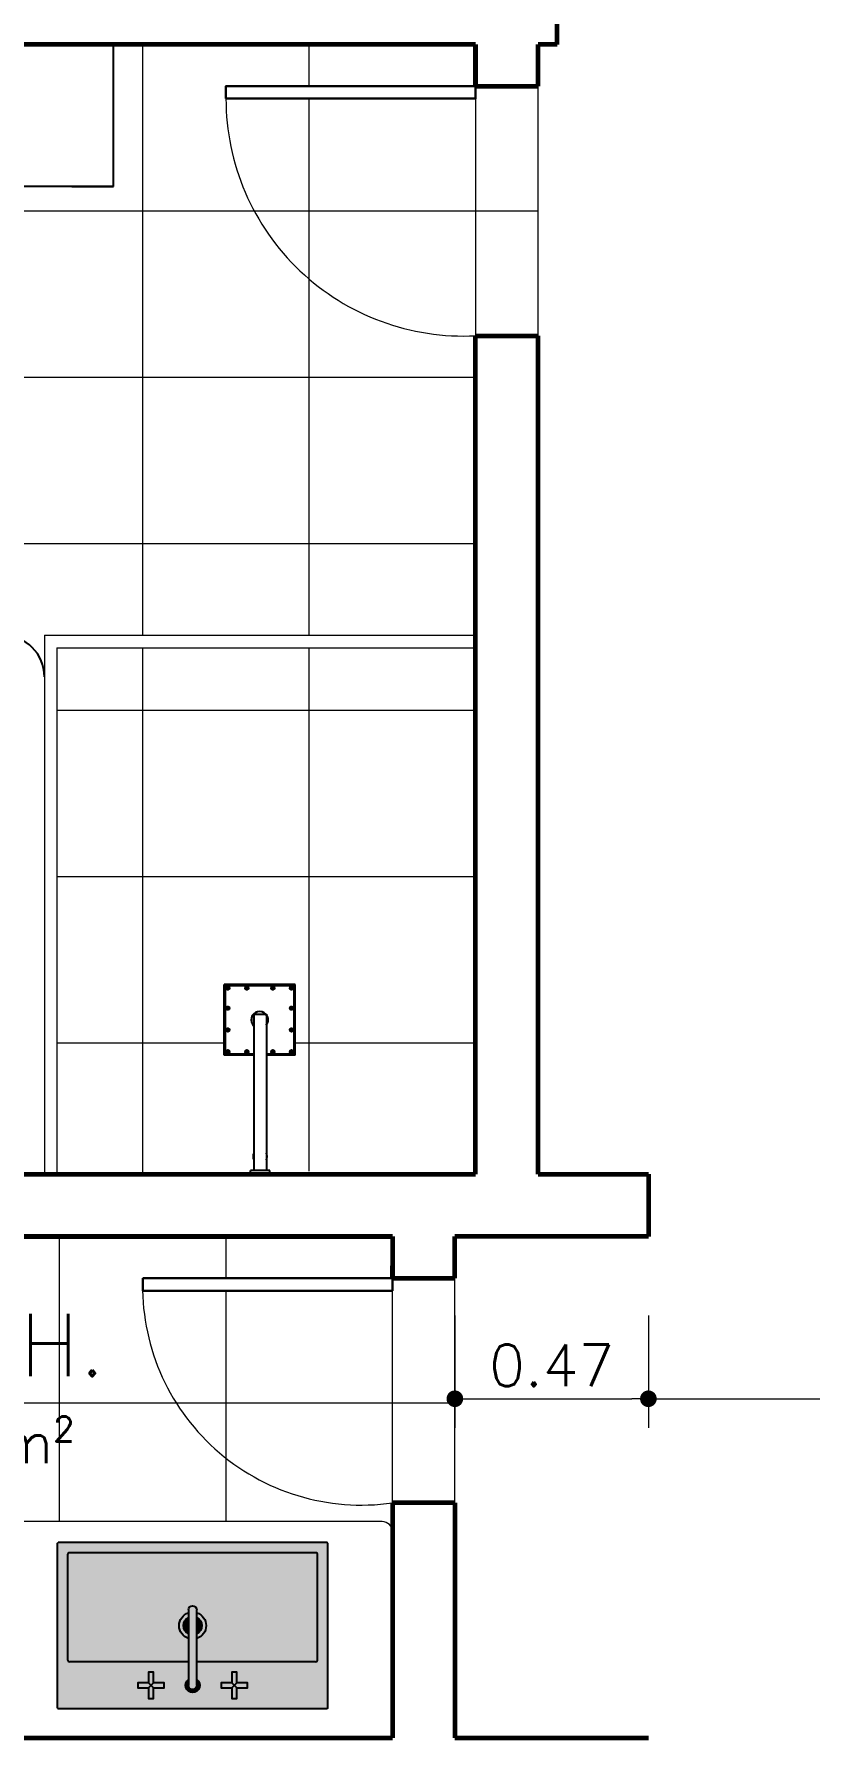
# Model space of a CAD drawing. Header units: millimetres. Extents: x 1127 to 14330, y -137 to 7568.
# Drawn here: x 12395.3 to 12581.7, y 5616.8 to 6026.4 of the extents above; entities that cross this region are included whole.
import ezdxf

# ---------------------------------------------------------------- set-up
doc = ezdxf.new("R2010")
doc.units = ezdxf.units.MM
doc.header["$LTSCALE"] = 0.01
for name, color, linetype, lineweight in [('0.05', 8, 'Continuous', 5), ('0.13', 6, 'Continuous', 13), ('0.20', 7, 'Continuous', 20), ('0.60', 4, 'Continuous', 60)]:
    doc.layers.add(name, color=color, linetype=linetype, lineweight=lineweight)
doc.layers.add('HAC_MOB', color=61, linetype='Continuous')
doc.layers.add('LAY', color=8, linetype='Continuous')
doc.styles.add('ROMANS', font='romans.shx')
doc.styles.get("Standard").update_dxf_attribs({"font": 'arial.ttf'})
doc.dimstyles.new('ISO-25', dxfattribs={"dimtxt": 2.5, "dimasz": 2.5, "dimexe": 1.25, "dimexo": 0.625, "dimtad": 1, "dimtxsty": 'Standard', "dimcen": 2.5, "dimadec": 0, "dimazin": 0, "dimtfac": 1, "dimtmove": 0, "dimatfit": 3, "dimfxl": 1, "dimarcsym": 0})
pattern_1 = [(0, (12481.406, 5737.357), (0, 40), []), (90, (12481.406, 5737.357), (-40, 2e-15), [])]

# ---------------------------------------------------------------- blocks, each defined once
blk = doc.blocks.new('Cuba RET')
at = {"layer": 'HAC_MOB'}
h = blk.add_hatch(color=7, dxfattribs=at)
h.set_gradient(color1=(244, 246, 246), one_color=1, tint=1, name='SPHERICAL')
h.paths.add_polyline_path([(45, -7.18), (44.82, -7), (-19.82, -7), (-20, -7.18), (-20, -46.82), (-19.82, -47), (44.82, -47), (45, -46.82)])
h.paths.add_polyline_path([(-17.09, -44.5, -0.414214), (-17.54, -44.06), (-17.54, -18.8, -0.414612), (-17.04, -18.3), (11.48, -18.3), (11.48, -14.07, -3.109485), (13.52, -14.07), (13.52, -18.3), (42.03, -18.3, -0.414587), (42.53, -18.8), (42.53, -44.06, -0.414214), (42.09, -44.5)], flags=16)
h.paths.add_polyline_path([(1.91, -15.82), (1.91, -13.23), (-0.67, -13.23), (-0.67, -12.07), (1.91, -12.07), (1.91, -9.48), (3.07, -9.48), (3.07, -12.07), (5.66, -12.07), (5.66, -13.23), (3.07, -13.23), (3.07, -15.82)], flags=16)
h.paths.add_polyline_path([(21.92, -15.82), (21.92, -13.23), (19.33, -13.23), (19.33, -12.07), (21.92, -12.07), (21.92, -9.48), (23.08, -9.48), (23.08, -12.07), (25.67, -12.07), (25.67, -13.23), (23.08, -13.23), (23.08, -15.82)], flags=16)
h = blk.add_hatch(color=254, dxfattribs=at)
h.set_gradient(color1=(208, 202, 200), rotation=90, one_color=1, tint=1, name='CYLINDER')
h.paths.add_polyline_path([(2.49, -12.65), (1.91, -12.07), (-0.67, -12.07), (-0.67, -13.23), (1.91, -13.23)])
h.paths.add_polyline_path([(5.66, -12.07), (3.07, -12.07), (2.49, -12.65), (3.07, -13.23), (5.66, -13.23)])
h = blk.add_hatch(color=254, dxfattribs=at)
h.set_gradient(color1=(208, 202, 200), one_color=1, tint=1, name='CYLINDER')
h.paths.add_polyline_path([(3.07, -9.48), (1.91, -9.48), (1.91, -12.07), (2.49, -12.65), (3.07, -12.07)])
h.paths.add_polyline_path([(3.07, -13.23), (2.49, -12.65), (1.91, -13.23), (1.91, -15.82), (3.07, -15.82)])
h = blk.add_hatch(color=254, dxfattribs=at)
h.set_gradient(color1=(208, 202, 200), one_color=1, tint=1, name='SPHERICAL')
h.paths.add_polyline_path([(11.48, -14.07), (11.48, -12.65, -1), (13.52, -12.65), (13.52, -14.07, 3.109485)])
h = blk.add_hatch(color=254, dxfattribs=at)
h.set_gradient(color1=(208, 202, 200), one_color=1, tint=1, name='CYLINDER')
h.paths.add_polyline_path([(13.52, -30.75), (13.52, -12.65, 1), (11.48, -12.65), (11.48, -30.75, 1)])
h = blk.add_hatch(color=254, dxfattribs=at)
h.set_gradient(color1=(208, 202, 200), rotation=90, one_color=1, tint=1, name='CYLINDER')
h.paths.add_polyline_path([(22.5, -12.65), (21.92, -12.07), (19.33, -12.07), (19.33, -13.23), (21.92, -13.23)])
h.paths.add_polyline_path([(25.67, -12.07), (23.08, -12.07), (22.5, -12.65), (23.08, -13.23), (25.67, -13.23)])
h = blk.add_hatch(color=254, dxfattribs=at)
h.set_gradient(color1=(208, 202, 200), one_color=1, tint=1, name='CYLINDER')
h.paths.add_polyline_path([(23.08, -9.48), (21.92, -9.48), (21.92, -12.07), (22.5, -12.65), (23.08, -12.07)])
h.paths.add_polyline_path([(23.08, -13.23), (22.5, -12.65), (21.92, -13.23), (21.92, -15.82), (23.08, -15.82)])
h = blk.add_hatch(color=7, dxfattribs=at)
h.set_gradient(color1=(244, 246, 246), one_color=1, tint=1, name='SPHERICAL')
h.paths.add_polyline_path([(42.53, -18.8, 0.41384), (42.03, -18.3), (13.52, -18.3), (13.52, -23.91, -0.722609), (13.52, -30.09), (13.52, -30.75, -1), (11.48, -30.75), (11.48, -30.09, -0.722609), (11.48, -23.91), (11.48, -18.3), (-17.04, -18.3, 0.413815), (-17.54, -18.8), (-17.54, -44.06, 0.414214), (-17.09, -44.5), (42.09, -44.5, 0.414214), (42.53, -44.06)])
h = blk.add_hatch(color=254, dxfattribs=at)
h.set_gradient(color1=(208, 202, 200), one_color=1, tint=1, name='SPHERICAL')
h.paths.add_polyline_path([(13.52, -23.91), (13.52, -25.02, -0.609168), (13.52, -28.98), (13.52, -30.09, 0.722609)])
h.paths.add_polyline_path([(11.48, -30.09), (11.48, -28.98, -0.609168), (11.48, -25.02), (11.48, -23.91, 0.722609)])
h = blk.add_hatch(color=9, dxfattribs=at)
h.set_gradient(color1=(199, 191, 189), one_color=1, tint=1, name='SPHERICAL')
h.paths.add_polyline_path([(13.52, -25.02), (13.52, -28.98, 0.609168)])
h.paths.add_polyline_path([(11.48, -28.98), (11.48, -25.02, 0.609168)])
for p, q in [((-20, -7.18), (-19.82, -7)), ((-20, -7.18), (-20, -46.82)), ((45, -7.18), (44.82, -7)), ((45, -7.18), (45, -46.82)), ((1.91, -13.23), (3.07, -12.07)), ((1.91, -12.07), (3.07, -13.23)), ((21.92, -13.23), (23.08, -12.07)), ((21.92, -12.07), (23.08, -13.23)), ((11.48, -30.75), (11.48, -12.65)), ((13.52, -12.65), (13.52, -30.75)), ((-20, -46.82), (-19.82, -47)), ((45, -46.82), (44.82, -47))]:
    blk.add_line(p, q)
for points in [[(44.82, -7), (-19.82, -7)], [(1.91, -13.23), (-0.67, -13.23), (-0.67, -12.07), (1.91, -12.07)], [(1.91, -12.07), (1.91, -9.48), (3.07, -9.48), (3.07, -12.07)], [(3.07, -12.07), (5.66, -12.07), (5.66, -13.23), (3.07, -13.23)], [(21.92, -13.23), (19.33, -13.23), (19.33, -12.07), (21.92, -12.07)], [(21.92, -12.07), (21.92, -9.48), (23.08, -9.48), (23.08, -12.07)], [(23.08, -12.07), (25.67, -12.07), (25.67, -13.23), (23.08, -13.23)], [(3.07, -13.23), (3.07, -15.82), (1.91, -15.82), (1.91, -13.23)], [(23.08, -13.23), (23.08, -15.82), (21.92, -15.82), (21.92, -13.23)], [(11.48, -18.3), (-17.04, -18.3)], [(42.03, -18.3), (13.52, -18.3)], [(44.82, -47), (-19.82, -47)]]:
    blk.add_lwpolyline(points)
for points in [[(-17.54, -18.8, -0.414612), (-17.04, -18.3)], [(42.53, -18.8), (42.53, -44.06, -0.414214), (42.09, -44.5), (-17.09, -44.5, -0.414214), (-17.54, -44.06), (-17.54, -18.8)], [(42.03, -18.3, -0.414587), (42.53, -18.8)]]:
    blk.add_lwpolyline(points, format="xyb")
for centre, radius, start, end in [((12.5, -12.65), 1.75, 305.6552, 234.3448), ((12.5, -12.65), 1.02, 0, 180), ((12.5, -27), 3.25, 108.2956, 251.7044), ((12.5, -27), 3.25, 288.2956, 71.7044), ((12.5, -27), 2.23, 117.3032, 242.6968), ((12.5, -27), 2.23, 297.3032, 62.6968), ((12.5, -30.75), 1.02, 180, 0)]:
    blk.add_arc(centre, radius, start, end)
blk = doc.blocks.new('_Dot')
at = {"color": 0, "linetype": 'ByBlock', "lineweight": -2}
blk.add_line((-0.5, 0), (-1, 0), dxfattribs=at)
at = {"color": 0, "linetype": 'ByBlock', "const_width": 0.5}
blk.add_lwpolyline([(-0.25, 0, 1), (0.25, 0, 1)], format="xyb", close=True, dxfattribs=at)
blk = doc.blocks.new('*D83')
at = {"layer": '0.13', "transparency": 16777216}
for p, q in [((12516.41, 6162.58), (12516.41, 6189.58)), ((13013.91, 6162.58), (13013.91, 6189.58))]:
    blk.add_line(p, q, dxfattribs=at)
at = {"layer": '0.13', "color": 0, "transparency": 16777216}
blk.add_line((12520.41, 6182.58), (13009.91, 6182.58), dxfattribs=at)
at = {"layer": 'Defpoints', "color": 0, "transparency": 16777216}
for p in [(13013.91, 6182.58), (12516.41, 6023.86), (13013.91, 6023.36)]:
    blk.add_point(p, dxfattribs=at)
at = {"layer": '0.13', "color": 0, "transparency": 16777216, "xscale": 4, "yscale": 4, "zscale": 4, "rotation": 180}
blk.add_blockref('_Dot', (12516.41, 6182.58), dxfattribs=at)
at = {"layer": '0.13', "color": 0, "transparency": 16777216, "xscale": 4, "yscale": 4, "zscale": 4}
blk.add_blockref('_Dot', (13013.91, 6182.58), dxfattribs=at)
at = {"layer": '0.13', "color": 7, "transparency": 16777216, "insert": (12765.16, 6190.58), "char_height": 10, "attachment_point": 5, "style": 'ROMANS'}
blk.add_mtext('4.98', dxfattribs=at)
blk = doc.blocks.new('*D102')
at = {"layer": '0.13', "transparency": 16777216}
for p, q in [((12496.41, 5718.35), (12496.41, 5691.35)), ((12542.91, 5718.35), (12542.91, 5691.35))]:
    blk.add_line(p, q, dxfattribs=at)
at = {"layer": '0.13', "color": 0, "transparency": 16777216}
blk.add_line((12500.41, 5698.35), (12538.91, 5698.35), dxfattribs=at)
at = {"layer": 'Defpoints', "color": 0, "transparency": 16777216}
for p in [(12496.41, 5737.36), (12542.91, 5737.36), (12542.91, 5698.35)]:
    blk.add_point(p, dxfattribs=at)
at = {"layer": '0.13', "color": 0, "transparency": 16777216, "xscale": 4, "yscale": 4, "zscale": 4, "rotation": 180}
blk.add_blockref('_Dot', (12496.41, 5698.35), dxfattribs=at)
at = {"layer": '0.13', "color": 0, "transparency": 16777216, "xscale": 4, "yscale": 4, "zscale": 4}
blk.add_blockref('_Dot', (12542.91, 5698.35), dxfattribs=at)
at = {"layer": '0.13', "color": 7, "transparency": 16777216, "insert": (12519.66, 5706.35), "char_height": 10, "attachment_point": 5, "style": 'ROMANS'}
blk.add_mtext('0.47', dxfattribs=at)
blk = doc.blocks.new('*D103')
at = {"layer": '0.13', "transparency": 16777216}
for p, q in [((12542.91, 5718.35), (12542.91, 5691.35)), ((13028.91, 5718.35), (13028.91, 5691.35))]:
    blk.add_line(p, q, dxfattribs=at)
at = {"layer": '0.13', "color": 0, "transparency": 16777216}
blk.add_line((12546.91, 5698.35), (13024.91, 5698.35), dxfattribs=at)
at = {"layer": 'Defpoints', "color": 0, "transparency": 16777216}
for p in [(12542.91, 5737.36), (13028.91, 5737.36), (13028.91, 5698.35)]:
    blk.add_point(p, dxfattribs=at)
at = {"layer": '0.13', "color": 0, "transparency": 16777216, "xscale": 4, "yscale": 4, "zscale": 4, "rotation": 180}
blk.add_blockref('_Dot', (12542.91, 5698.35), dxfattribs=at)
at = {"layer": '0.13', "color": 0, "transparency": 16777216, "xscale": 4, "yscale": 4, "zscale": 4}
blk.add_blockref('_Dot', (13028.91, 5698.35), dxfattribs=at)
at = {"layer": '0.13', "color": 7, "transparency": 16777216, "insert": (12785.91, 5706.35), "char_height": 10, "attachment_point": 5, "style": 'ROMANS'}
blk.add_mtext('4.86', dxfattribs=at)

msp = doc.modelspace()

# ---------------------------------------------------------------- hatches: boundary and pattern name
at = {"layer": '0.05'}
h = msp.add_hatch(dxfattribs=at)
h.set_pattern_fill('_USER,_O', color=256, scale=40, double=1, pattern_type=0)
h.set_pattern_definition([(0, (12501.406, 6023.857), (0, 40), []), (90, (12501.406, 6023.857), (-40, 2e-15), [])])
h.paths.add_polyline_path([(12516.406, 6013.857), (12501.406, 6013.857), (12501.406, 6010.857), (12441.406, 6010.857, 0.4293114), (12501.406, 5953.857), (12516.406, 5953.857)])
h.paths.add_polyline_path([(12501.406, 5953.857, -0.4293114), (12441.406, 6010.857), (12441.406, 6013.857), (12501.406, 6013.857), (12501.406, 6023.857), (12414.368, 6023.857), (12414.368, 5989.722), (12388.649, 5989.722), (12388.649, 5979.545), (12323.649, 5979.545), (12323.649, 5989.722), (12297.923, 5989.722), (12297.923, 6023.857), (12217.906, 6023.857), (12217.906, 5963.107), (12217.906, 5881.853), (12387.811, 5881.853, -0.4142136), (12397.811, 5871.853), (12397.811, 5881.853), (12501.406, 5881.853)])
h.paths.add_polyline_path([(12267.103, 5968.112), (12266.432, 5966.398), (12265.687, 5964.758), (12264.718, 5963.192), (12263.674, 5961.776), (12262.481, 5960.434), (12261.139, 5959.241), (12259.723, 5958.197), (12258.158, 5957.228), (12256.517, 5956.483), (12254.803, 5955.812), (12253.008, 5955.245), (12251.405, 5954.996), (12249.917, 5954.991), (12248.43, 5954.996), (12246.827, 5955.245), (12245.032, 5955.812), (12243.317, 5956.483), (12241.677, 5957.228), (12240.112, 5958.197), (12238.695, 5959.241), (12237.353, 5960.434), (12236.161, 5961.776), (12235.117, 5963.192), (12234.148, 5964.758), (12233.402, 5966.398), (12232.731, 5968.112), (12232.284, 5969.901), (12231.986, 5971.691), (12231.911, 5973.629), (12231.911, 6020.992), (12267.923, 6020.992), (12267.923, 6012.008), (12268.13, 6012.008), (12268.13, 6009.502), (12267.923, 5973.629), (12267.849, 5971.691), (12267.551, 5969.901)], flags=16)
h.paths.add_polyline_path([(12262.092, 5969.712), (12261.595, 5968.442), (12261.046, 5967.236), (12260.366, 5966.136), (12259.59, 5965.084), (12258.763, 5964.152), (12257.831, 5963.325), (12256.779, 5962.55), (12255.68, 5961.869), (12254.473, 5961.32), (12253.203, 5960.823), (12251.937, 5960.442), (12250.268, 5960.226), (12249.079, 5960.289), (12247.898, 5960.442), (12246.632, 5960.823), (12245.361, 5961.32), (12244.155, 5961.869), (12243.055, 5962.55), (12242.003, 5963.325), (12241.072, 5964.152), (12240.244, 5965.084), (12239.469, 5966.136), (12238.788, 5967.236), (12238.24, 5968.442), (12237.743, 5969.712), (12237.428, 5970.971), (12237.219, 5972.225), (12237.161, 5973.73), (12237.161, 5980.474, -0.4143522), (12249.917, 5993.244, -0.4138789), (12262.673, 5980.494), (12262.673, 5973.73), (12262.616, 5972.225), (12262.407, 5970.971)], flags=0)
h.paths.add_polyline_path([(12261.137, 5970.017), (12260.673, 5968.831), (12260.162, 5967.708), (12259.536, 5966.696), (12258.812, 5965.714), (12258.054, 5964.861), (12257.201, 5964.103), (12256.219, 5963.379), (12255.208, 5962.753), (12254.084, 5962.242), (12252.876, 5961.769), (12251.727, 5961.423), (12250.23, 5961.229), (12249.917, 5961.246), (12249.605, 5961.229), (12248.107, 5961.423), (12246.959, 5961.769), (12245.751, 5962.242), (12244.627, 5962.753), (12243.616, 5963.379), (12242.633, 5964.103), (12241.78, 5964.861), (12241.022, 5965.714), (12240.298, 5966.696), (12239.672, 5967.708), (12239.161, 5968.831), (12238.698, 5970.017), (12238.408, 5971.175), (12238.216, 5972.327), (12238.161, 5973.749), (12238.161, 5980.395, -0.4163406), (12249.917, 5992.244, -0.411894), (12261.673, 5980.573), (12261.673, 5973.749), (12261.619, 5972.327), (12261.427, 5971.175)], flags=0)
h.paths.add_polyline_path([(12245.167, 5981.496), (12245.167, 5990.049, -0.2590449), (12254.667, 5990.049), (12254.667, 5981.496, -1)], flags=0)
h.paths.add_polyline_path([(12257.352, 5996.23, -1), (12258.755, 5996.23, -1)], flags=0)
h.paths.add_polyline_path([(12265.992, 6010.044), (12265.423, 6010.044), (12265.423, 6009.992), (12265.992, 6009.831)], flags=0)
h.paths.add_polyline_path([(12241.08, 5996.23, -1), (12242.482, 5996.23, -1)], flags=0)
h.paths.add_polyline_path([(12501.406, 5878.853), (12400.811, 5878.853), (12400.811, 5752.357), (12447.302, 5752.357), (12447.302, 5753.208), (12448.112, 5753.208), (12448.112, 5755.778, -0.25), (12448.112, 5757.379), (12448.112, 5780.905), (12441.006, 5780.905), (12441.006, 5797.91), (12458.011, 5797.91), (12458.011, 5780.905), (12451.113, 5780.905), (12451.113, 5757.379, -0.25), (12451.113, 5755.778), (12451.113, 5753.208), (12451.915, 5753.208), (12501.406, 5752.357)])
h = msp.add_hatch(dxfattribs=at)
h.set_pattern_fill('_USER,_O', color=256, scale=40, double=1, pattern_type=0)
h.set_pattern_definition(pattern_1)
h.paths.add_polyline_path([(12496.406, 5727.328), (12481.406, 5727.328), (12481.406, 5724.328), (12421.38, 5724.328, 0.4504042), (12481.406, 5673.328), (12496.406, 5673.328)])
h.paths.add_polyline_path([(12421.406, 5727.328), (12481.406, 5727.328), (12481.406, 5737.357), (12304.406, 5737.357), (12304.406, 5616.828), (12328.4, 5616.828), (12328.4, 5664.19), (12328.474, 5666.129), (12328.772, 5667.918), (12329.22, 5669.707), (12329.891, 5671.422), (12330.636, 5673.062), (12331.605, 5674.627), (12332.649, 5676.044), (12333.842, 5677.385), (12335.184, 5678.578), (12336.6, 5679.622), (12338.165, 5680.591), (12339.806, 5681.337), (12341.52, 5682.007), (12343.315, 5682.575), (12344.918, 5682.823), (12346.406, 5682.828), (12347.893, 5682.823), (12349.496, 5682.575), (12351.291, 5682.007), (12353.006, 5681.337), (12354.646, 5680.591), (12356.211, 5679.622), (12357.628, 5678.578), (12358.97, 5677.385), (12360.162, 5676.044), (12361.206, 5674.627), (12362.175, 5673.062), (12362.921, 5671.422), (12363.592, 5669.707), (12364.039, 5667.918), (12364.337, 5666.129), (12364.412, 5664.19), (12364.412, 5628.317), (12364.618, 5628.317), (12364.618, 5625.811), (12364.412, 5625.811), (12364.412, 5616.828), (12385.406, 5616.828), (12385.406, 5666.314, -0.4157908), (12387.905, 5668.828), (12478.906, 5668.828, -0.412638), (12481.406, 5666.341), (12481.406, 5673.328, -0.4676741)])
h.paths.add_polyline_path([(12301.406, 5737.357), (12260.406, 5737.357), (12260.406, 5736.357), (12259.906, 5736.357), (12259.906, 5721.738, -12.587221), (12256.906, 5721.738), (12256.906, 5736.357), (12256.406, 5736.357), (12256.406, 5737.357), (12217.906, 5737.357), (12217.906, 5616.828), (12301.406, 5616.828)])
h = msp.add_hatch(dxfattribs=at)
h.set_pattern_fill('_USER,_O', color=256, scale=40, double=1, pattern_type=0)
h.set_pattern_definition(pattern_1)
h.paths.add_polyline_path([(12496.406, 5727.328), (12481.406, 5727.328), (12481.406, 5724.328), (12421.38, 5724.328, 0.4504042), (12481.406, 5673.328), (12496.406, 5673.328)])
h.paths.add_polyline_path([(12421.406, 5727.328), (12481.406, 5727.328), (12481.406, 5737.357), (12304.406, 5737.357), (12304.406, 5616.828), (12328.4, 5616.828), (12328.4, 5664.19), (12328.474, 5666.129), (12328.772, 5667.918), (12329.22, 5669.707), (12329.891, 5671.422), (12330.636, 5673.062), (12331.605, 5674.627), (12332.649, 5676.044), (12333.842, 5677.385), (12335.184, 5678.578), (12336.6, 5679.622), (12338.165, 5680.591), (12339.806, 5681.337), (12341.52, 5682.007), (12343.315, 5682.575), (12344.918, 5682.823), (12346.406, 5682.828), (12347.893, 5682.823), (12349.496, 5682.575), (12351.291, 5682.007), (12353.006, 5681.337), (12354.646, 5680.591), (12356.211, 5679.622), (12357.628, 5678.578), (12358.97, 5677.385), (12360.162, 5676.044), (12361.206, 5674.627), (12362.175, 5673.062), (12362.921, 5671.422), (12363.592, 5669.707), (12364.039, 5667.918), (12364.337, 5666.129), (12364.412, 5664.19), (12364.412, 5628.317), (12364.618, 5628.317), (12364.618, 5625.811), (12364.412, 5625.811), (12364.412, 5616.828), (12385.406, 5616.828), (12385.406, 5666.314, -0.4157908), (12387.905, 5668.828), (12478.906, 5668.828, -0.412638), (12481.406, 5666.341), (12481.406, 5673.328, -0.4676741)])
h.paths.add_polyline_path([(12301.406, 5737.357), (12260.406, 5737.357), (12260.406, 5736.357), (12259.906, 5736.357), (12259.906, 5721.738, -12.587221), (12256.906, 5721.738), (12256.906, 5736.357), (12256.406, 5736.357), (12256.406, 5737.357), (12217.906, 5737.357), (12217.906, 5616.828), (12301.406, 5616.828)])

# ---------------------------------------------------------------- linework, layer by layer
at = {"color": 7, "lineweight": 60}
for p, q in [((12501.406, 6023.857), (12496.406, 6023.857)), ((12501.406, 6023.857), (12496.406, 6023.857)), ((12217.906, 5752.357), (12483.025, 5752.357)), ((12217.906, 5752.357), (12483.025, 5752.357)), ((12217.906, 5737.357), (12481.406, 5737.357)), ((12217.906, 5737.357), (12481.406, 5737.357))]:
    msp.add_line(p, q, dxfattribs=at)
at = {"color": 7, "lineweight": 30}
for p, q in [((12481.406, 5727.328), (12421.406, 5727.328)), ((12421.406, 5727.328), (12421.406, 5724.328)), ((12481.406, 5727.328), (12421.406, 5727.328)), ((12421.406, 5727.328), (12421.406, 5724.328)), ((12481.406, 5724.328), (12481.406, 5727.328)), ((12481.406, 5724.328), (12481.406, 5727.328)), ((12421.406, 5724.328), (12481.406, 5724.328)), ((12421.406, 5724.328), (12481.406, 5724.328))]:
    msp.add_line(p, q, dxfattribs=at)
msp.add_lwpolyline([(12441.406, 6010.857), (12501.406, 6010.857), (12501.406, 6013.857), (12441.406, 6013.857)], close=True, dxfattribs=at)
msp.add_lwpolyline([(12441.406, 6010.857), (12501.406, 6010.857), (12501.406, 6013.857), (12441.406, 6013.857)], close=True, dxfattribs=at)
at = {"layer": '0.05', "lineweight": 25}
for p, q in [((12414.368, 5989.722), (12414.368, 6023.856)), ((12414.368, 5989.722), (12414.368, 6023.856)), ((12414.368, 5989.722), (12388.649, 5989.722)), ((12414.368, 5989.722), (12388.649, 5989.722)), ((12404.368, 5989.723), (12414.368, 5989.723)), ((12404.368, 5989.723), (12414.368, 5989.723)), ((12441.006, 5780.905), (12441.006, 5797.91)), ((12458.011, 5797.91), (12441.006, 5797.91)), ((12441.006, 5780.905), (12441.006, 5797.91)), ((12458.011, 5797.91), (12441.006, 5797.91)), ((12441.206, 5781.305), (12441.206, 5797.51)), ((12441.206, 5781.305), (12441.206, 5797.51)), ((12441.236, 5797.45), (12441.236, 5781.365)), ((12441.236, 5797.45), (12441.236, 5781.365)), ((12441.304, 5797.059), (12442.409, 5797.059)), ((12441.304, 5797.059), (12442.409, 5797.059)), ((12457.611, 5797.71), (12441.406, 5797.71)), ((12457.611, 5797.71), (12441.406, 5797.71)), ((12441.466, 5797.68), (12457.611, 5797.68)), ((12441.466, 5797.68), (12457.611, 5797.68)), ((12441.856, 5797.204), (12441.731, 5797.132)), ((12441.856, 5797.204), (12441.731, 5797.132)), ((12441.731, 5797.132), (12441.731, 5796.987)), ((12441.731, 5797.132), (12441.731, 5796.987)), ((12441.731, 5796.987), (12441.856, 5796.915)), ((12441.731, 5796.987), (12441.856, 5796.915)), ((12441.856, 5796.507), (12441.856, 5797.612)), ((12441.856, 5796.507), (12441.856, 5797.612)), ((12441.981, 5797.132), (12441.856, 5797.204)), ((12441.981, 5797.132), (12441.856, 5797.204)), ((12441.856, 5796.915), (12441.981, 5796.987)), ((12441.856, 5796.915), (12441.981, 5796.987)), ((12441.981, 5796.987), (12441.981, 5797.132)), ((12441.981, 5796.987), (12441.981, 5797.132)), ((12445.86, 5797.059), (12446.965, 5797.059)), ((12445.86, 5797.059), (12446.965, 5797.059)), ((12446.413, 5797.204), (12446.288, 5797.132)), ((12446.413, 5797.204), (12446.288, 5797.132)), ((12446.288, 5797.132), (12446.288, 5796.987)), ((12446.288, 5797.132), (12446.288, 5796.987)), ((12446.288, 5796.987), (12446.413, 5796.915)), ((12446.288, 5796.987), (12446.413, 5796.915)), ((12446.413, 5796.507), (12446.413, 5797.612)), ((12446.413, 5796.507), (12446.413, 5797.612)), ((12446.538, 5797.132), (12446.413, 5797.204)), ((12446.538, 5797.132), (12446.413, 5797.204)), ((12446.413, 5796.915), (12446.538, 5796.987)), ((12446.413, 5796.915), (12446.538, 5796.987)), ((12446.538, 5796.987), (12446.538, 5797.132)), ((12446.538, 5796.987), (12446.538, 5797.132)), ((12452.133, 5797.059), (12453.238, 5797.059)), ((12452.133, 5797.059), (12453.238, 5797.059)), ((12452.685, 5797.204), (12452.56, 5797.132)), ((12452.685, 5797.204), (12452.56, 5797.132)), ((12452.56, 5797.132), (12452.56, 5796.987)), ((12452.56, 5797.132), (12452.56, 5796.987)), ((12452.56, 5796.987), (12452.685, 5796.915)), ((12452.56, 5796.987), (12452.685, 5796.915)), ((12452.685, 5796.507), (12452.685, 5797.612)), ((12452.685, 5796.507), (12452.685, 5797.612)), ((12452.81, 5797.132), (12452.685, 5797.204)), ((12452.81, 5797.132), (12452.685, 5797.204)), ((12452.685, 5796.915), (12452.81, 5796.987)), ((12452.685, 5796.915), (12452.81, 5796.987)), ((12452.81, 5796.987), (12452.81, 5797.132)), ((12452.81, 5796.987), (12452.81, 5797.132)), ((12456.608, 5797.059), (12457.713, 5797.059)), ((12456.608, 5797.059), (12457.713, 5797.059)), ((12457.161, 5797.204), (12457.036, 5797.132)), ((12457.161, 5797.204), (12457.036, 5797.132)), ((12457.036, 5797.132), (12457.036, 5796.987)), ((12457.036, 5797.132), (12457.036, 5796.987)), ((12457.036, 5796.987), (12457.161, 5796.915)), ((12457.036, 5796.987), (12457.161, 5796.915)), ((12457.161, 5796.507), (12457.161, 5797.612)), ((12457.161, 5796.507), (12457.161, 5797.612)), ((12457.286, 5797.132), (12457.161, 5797.204)), ((12457.286, 5797.132), (12457.161, 5797.204)), ((12457.161, 5796.915), (12457.286, 5796.987)), ((12457.161, 5796.915), (12457.286, 5796.987)), ((12457.286, 5796.987), (12457.286, 5797.132)), ((12457.286, 5796.987), (12457.286, 5797.132)), ((12457.781, 5781.365), (12457.781, 5797.51)), ((12457.781, 5781.365), (12457.781, 5797.51)), ((12457.811, 5781.305), (12457.811, 5797.51)), ((12457.811, 5781.305), (12457.811, 5797.51)), ((12458.011, 5780.905), (12458.011, 5797.91)), ((12458.011, 5780.905), (12458.011, 5797.91)), ((12441.304, 5792.229), (12442.409, 5792.229)), ((12441.304, 5792.229), (12442.409, 5792.229)), ((12441.856, 5792.373), (12441.731, 5792.301)), ((12441.856, 5792.373), (12441.731, 5792.301)), ((12441.731, 5792.301), (12441.731, 5792.156)), ((12441.731, 5792.301), (12441.731, 5792.156)), ((12441.731, 5792.156), (12441.856, 5792.084)), ((12441.731, 5792.156), (12441.856, 5792.084)), ((12441.856, 5791.676), (12441.856, 5792.781)), ((12441.856, 5791.676), (12441.856, 5792.781)), ((12441.981, 5792.301), (12441.856, 5792.373)), ((12441.981, 5792.301), (12441.856, 5792.373)), ((12441.856, 5792.084), (12441.981, 5792.156)), ((12441.856, 5792.084), (12441.981, 5792.156)), ((12441.981, 5792.156), (12441.981, 5792.301)), ((12441.981, 5792.156), (12441.981, 5792.301)), ((12448.112, 5790.787), (12448.112, 5753.208)), ((12448.112, 5790.787), (12451.113, 5790.787)), ((12448.112, 5790.787), (12448.112, 5753.208)), ((12448.112, 5790.787), (12451.113, 5790.787)), ((12451.113, 5790.787), (12451.113, 5753.208)), ((12451.113, 5790.787), (12451.113, 5753.208)), ((12456.608, 5792.229), (12457.713, 5792.229)), ((12456.608, 5792.229), (12457.713, 5792.229)), ((12457.161, 5792.373), (12457.036, 5792.301)), ((12457.161, 5792.373), (12457.036, 5792.301)), ((12457.036, 5792.301), (12457.036, 5792.156)), ((12457.036, 5792.301), (12457.036, 5792.156)), ((12457.036, 5792.156), (12457.161, 5792.084)), ((12457.036, 5792.156), (12457.161, 5792.084)), ((12457.161, 5791.676), (12457.161, 5792.781)), ((12457.161, 5791.676), (12457.161, 5792.781)), ((12457.286, 5792.301), (12457.161, 5792.373)), ((12457.286, 5792.301), (12457.161, 5792.373)), ((12457.161, 5792.084), (12457.286, 5792.156)), ((12457.161, 5792.084), (12457.286, 5792.156)), ((12457.286, 5792.156), (12457.286, 5792.301)), ((12457.286, 5792.156), (12457.286, 5792.301)), ((12441.304, 5786.99), (12442.409, 5786.99)), ((12441.304, 5786.99), (12442.409, 5786.99)), ((12441.856, 5787.135), (12441.731, 5787.062)), ((12441.856, 5787.135), (12441.731, 5787.062)), ((12441.731, 5787.062), (12441.731, 5786.918)), ((12441.731, 5787.062), (12441.731, 5786.918)), ((12441.731, 5786.918), (12441.856, 5786.846)), ((12441.731, 5786.918), (12441.856, 5786.846)), ((12441.856, 5786.438), (12441.856, 5787.543)), ((12441.856, 5786.438), (12441.856, 5787.543)), ((12441.981, 5787.062), (12441.856, 5787.135)), ((12441.981, 5787.062), (12441.856, 5787.135)), ((12441.856, 5786.846), (12441.981, 5786.918)), ((12441.856, 5786.846), (12441.981, 5786.918)), ((12441.981, 5786.918), (12441.981, 5787.062)), ((12441.981, 5786.918), (12441.981, 5787.062)), ((12456.608, 5786.99), (12457.713, 5786.99)), ((12456.608, 5786.99), (12457.713, 5786.99)), ((12457.105, 5787.124), (12457.018, 5787.009)), ((12457.105, 5787.124), (12457.018, 5787.009)), ((12457.018, 5787.009), (12457.073, 5786.876)), ((12457.018, 5787.009), (12457.073, 5786.876)), ((12457.073, 5786.876), (12457.216, 5786.857)), ((12457.073, 5786.876), (12457.216, 5786.857)), ((12457.249, 5787.105), (12457.105, 5787.124)), ((12457.249, 5787.105), (12457.105, 5787.124)), ((12457.161, 5786.438), (12457.161, 5787.543)), ((12457.161, 5786.438), (12457.161, 5787.543)), ((12457.216, 5786.857), (12457.304, 5786.971)), ((12457.216, 5786.857), (12457.304, 5786.971)), ((12457.304, 5786.971), (12457.249, 5787.105)), ((12457.304, 5786.971), (12457.249, 5787.105)), ((12448.112, 5780.905), (12441.006, 5780.905)), ((12448.112, 5780.905), (12441.006, 5780.905)), ((12441.304, 5781.755), (12442.409, 5781.755)), ((12441.304, 5781.755), (12442.409, 5781.755)), ((12448.112, 5781.105), (12441.406, 5781.105)), ((12448.112, 5781.105), (12441.406, 5781.105)), ((12448.112, 5781.135), (12441.466, 5781.135)), ((12448.112, 5781.135), (12441.466, 5781.135)), ((12441.856, 5781.899), (12441.731, 5781.827)), ((12441.856, 5781.899), (12441.731, 5781.827)), ((12441.731, 5781.827), (12441.731, 5781.683)), ((12441.731, 5781.827), (12441.731, 5781.683)), ((12441.731, 5781.683), (12441.856, 5781.61)), ((12441.731, 5781.683), (12441.856, 5781.61)), ((12441.856, 5781.202), (12441.856, 5782.307)), ((12441.856, 5781.202), (12441.856, 5782.307)), ((12441.981, 5781.827), (12441.856, 5781.899)), ((12441.981, 5781.827), (12441.856, 5781.899)), ((12441.856, 5781.61), (12441.981, 5781.683)), ((12441.856, 5781.61), (12441.981, 5781.683)), ((12441.981, 5781.683), (12441.981, 5781.827)), ((12441.981, 5781.683), (12441.981, 5781.827)), ((12445.86, 5781.755), (12446.965, 5781.755)), ((12445.86, 5781.755), (12446.965, 5781.755)), ((12446.413, 5781.899), (12446.288, 5781.827)), ((12446.413, 5781.899), (12446.288, 5781.827)), ((12446.288, 5781.827), (12446.288, 5781.683)), ((12446.288, 5781.827), (12446.288, 5781.683)), ((12446.288, 5781.683), (12446.413, 5781.61)), ((12446.288, 5781.683), (12446.413, 5781.61)), ((12446.413, 5781.202), (12446.413, 5782.307)), ((12446.413, 5781.202), (12446.413, 5782.307)), ((12446.538, 5781.827), (12446.413, 5781.899)), ((12446.538, 5781.827), (12446.413, 5781.899)), ((12446.413, 5781.61), (12446.538, 5781.683)), ((12446.413, 5781.61), (12446.538, 5781.683)), ((12446.538, 5781.683), (12446.538, 5781.827)), ((12446.538, 5781.683), (12446.538, 5781.827)), ((12457.551, 5781.135), (12451.113, 5781.135)), ((12457.551, 5781.135), (12451.113, 5781.135)), ((12457.611, 5781.105), (12451.113, 5781.105)), ((12457.611, 5781.105), (12451.113, 5781.105)), ((12458.011, 5780.905), (12451.113, 5780.905)), ((12458.011, 5780.905), (12451.113, 5780.905)), ((12452.133, 5781.755), (12453.238, 5781.755)), ((12452.133, 5781.755), (12453.238, 5781.755)), ((12452.685, 5781.899), (12452.56, 5781.827)), ((12452.685, 5781.899), (12452.56, 5781.827)), ((12452.56, 5781.827), (12452.56, 5781.683)), ((12452.56, 5781.827), (12452.56, 5781.683)), ((12452.56, 5781.683), (12452.685, 5781.61)), ((12452.56, 5781.683), (12452.685, 5781.61)), ((12452.685, 5781.202), (12452.685, 5782.307)), ((12452.685, 5781.202), (12452.685, 5782.307)), ((12452.81, 5781.827), (12452.685, 5781.899)), ((12452.81, 5781.827), (12452.685, 5781.899)), ((12452.685, 5781.61), (12452.81, 5781.683)), ((12452.685, 5781.61), (12452.81, 5781.683)), ((12452.81, 5781.683), (12452.81, 5781.827)), ((12452.81, 5781.683), (12452.81, 5781.827)), ((12456.608, 5781.755), (12457.713, 5781.755)), ((12456.608, 5781.755), (12457.713, 5781.755)), ((12457.161, 5781.899), (12457.036, 5781.827)), ((12457.161, 5781.899), (12457.036, 5781.827)), ((12457.036, 5781.827), (12457.036, 5781.683)), ((12457.036, 5781.827), (12457.036, 5781.683)), ((12457.036, 5781.683), (12457.161, 5781.61)), ((12457.036, 5781.683), (12457.161, 5781.61)), ((12457.161, 5781.202), (12457.161, 5782.307)), ((12457.161, 5781.202), (12457.161, 5782.307)), ((12457.286, 5781.827), (12457.161, 5781.899)), ((12457.286, 5781.827), (12457.161, 5781.899)), ((12457.161, 5781.61), (12457.286, 5781.683)), ((12457.161, 5781.61), (12457.286, 5781.683)), ((12457.286, 5781.683), (12457.286, 5781.827)), ((12457.286, 5781.683), (12457.286, 5781.827)), ((12451.915, 5753.208), (12447.302, 5753.208)), ((12447.302, 5752.357), (12447.302, 5753.208)), ((12451.915, 5753.208), (12447.302, 5753.208)), ((12447.302, 5752.357), (12447.302, 5753.208)), ((12451.915, 5752.357), (12447.302, 5752.357)), ((12451.915, 5752.357), (12447.302, 5752.357)), ((12451.915, 5752.357), (12451.915, 5753.208)), ((12451.915, 5752.357), (12451.915, 5753.208))]:
    msp.add_line(p, q, dxfattribs=at)
at = {"layer": '0.05'}
msp.add_line((12478.906, 5668.828), (12387.905, 5668.828), dxfattribs=at)
msp.add_line((12478.906, 5668.828), (12387.905, 5668.828), dxfattribs=at)
at = {"layer": '0.05', "lineweight": 25}
for centre, radius in [((12441.856, 5797.059), 0.425), ((12441.856, 5797.059), 0.425), ((12441.856, 5797.059), 0.375), ((12441.856, 5797.059), 0.375), ((12446.413, 5797.059), 0.425), ((12446.413, 5797.059), 0.425), ((12446.413, 5797.059), 0.375), ((12446.413, 5797.059), 0.375), ((12452.685, 5797.059), 0.425), ((12452.685, 5797.059), 0.425), ((12452.685, 5797.059), 0.375), ((12452.685, 5797.059), 0.375), ((12457.161, 5797.059), 0.425), ((12457.161, 5797.059), 0.425), ((12457.161, 5797.059), 0.375), ((12457.161, 5797.059), 0.375), ((12441.856, 5792.229), 0.425), ((12441.856, 5792.229), 0.425), ((12441.856, 5792.229), 0.375), ((12441.856, 5792.229), 0.375), ((12457.161, 5792.229), 0.425), ((12457.161, 5792.229), 0.425), ((12457.161, 5792.229), 0.375), ((12457.161, 5792.229), 0.375), ((12441.856, 5786.99), 0.425), ((12441.856, 5786.99), 0.425), ((12441.856, 5786.99), 0.375), ((12441.856, 5786.99), 0.375), ((12457.161, 5786.99), 0.425), ((12457.161, 5786.99), 0.425), ((12457.161, 5786.99), 0.375), ((12457.161, 5786.99), 0.375), ((12441.856, 5781.755), 0.425), ((12441.856, 5781.755), 0.425), ((12441.856, 5781.755), 0.375), ((12441.856, 5781.755), 0.375), ((12446.413, 5781.755), 0.425), ((12446.413, 5781.755), 0.425), ((12446.413, 5781.755), 0.375), ((12446.413, 5781.755), 0.375), ((12452.685, 5781.755), 0.425), ((12452.685, 5781.755), 0.425), ((12452.685, 5781.755), 0.375), ((12452.685, 5781.755), 0.375), ((12457.161, 5781.755), 0.425), ((12457.161, 5781.755), 0.425), ((12457.161, 5781.755), 0.375), ((12457.161, 5781.755), 0.375)]:
    msp.add_circle(centre, radius, dxfattribs=at)
for centre, radius, start, end in [((12387.811, 5871.853), 10, 0, 90), ((12387.811, 5871.853), 10, 0, 90), ((12441.406, 5797.51), 0.2, 90, 180.00001), ((12441.483, 5797.433), 0.277, 90, 180.00001), ((12441.406, 5797.51), 0.2, 90, 180.00001), ((12441.483, 5797.433), 0.277, 90, 180.00001), ((12441.466, 5797.45), 0.23, 90, 180.00001), ((12441.466, 5797.45), 0.23, 90, 180.00001), ((12457.534, 5797.433), 0.277, 53.35623, 90), ((12457.534, 5797.433), 0.277, 53.35623, 90), ((12457.611, 5797.51), 0.2, 0.00001, 90), ((12457.611, 5797.51), 0.2, 0.00001, 90), ((12457.611, 5797.51), 0.17, 0.00001, 90), ((12457.611, 5797.51), 0.17, 0.00001, 90), ((12457.534, 5797.433), 0.277, 0.00001, 36.64379), ((12457.534, 5797.433), 0.277, 0.00001, 36.64379), ((12449.508, 5789.407), 2.04, 42.56835, 226.82956), ((12449.508, 5789.407), 2.04, 42.56835, 226.82956), ((12449.508, 5789.407), 1.99, 43.9051, 225.46369), ((12449.508, 5789.407), 1.99, 43.9051, 225.46369), ((12449.508, 5789.407), 2.04, 321.85195, 38.14806), ((12449.508, 5789.407), 2.04, 321.85195, 38.14806), ((12449.508, 5789.407), 1.99, 323.72402, 36.27597), ((12449.508, 5789.407), 1.99, 323.72402, 36.27597), ((12441.483, 5781.382), 0.277, 180.00001, 269.99999), ((12441.483, 5781.382), 0.277, 180.00001, 269.99999), ((12441.406, 5781.305), 0.2, 180, 270), ((12441.406, 5781.305), 0.2, 180, 270), ((12441.466, 5781.365), 0.23, 180, 270), ((12441.466, 5781.365), 0.23, 180, 270), ((12457.534, 5781.382), 0.277, 270, 0.00001), ((12457.534, 5781.382), 0.277, 270, 0.00001), ((12457.551, 5781.365), 0.23, 270, 0.00001), ((12457.551, 5781.365), 0.23, 270, 0.00001), ((12457.611, 5781.305), 0.2, 270, 0.00001), ((12457.611, 5781.305), 0.2, 270, 0.00001), ((12449.613, 5756.578), 1.7, 151.92774, 208.07225), ((12449.613, 5756.578), 1.7, 151.92774, 208.07225), ((12449.613, 5756.578), 1.7, 331.92727, 28.07272), ((12449.613, 5756.578), 1.7, 331.92727, 28.07272)]:
    msp.add_arc(centre, radius, start, end, dxfattribs=at)
at = {"layer": '0.05'}
msp.add_arc((12478.906, 5666.328), 2.5, 359.69163, 90.00224, dxfattribs=at)
msp.add_arc((12478.906, 5666.328), 2.5, 359.69163, 90.00224, dxfattribs=at)
at = {"layer": '0.13'}
for p, q in [((12516.406, 5953.857), (12516.406, 6013.857)), ((12516.406, 5953.857), (12516.406, 6013.857)), ((12496.406, 5673.328), (12496.406, 5727.328)), ((12496.406, 5673.328), (12496.406, 5727.328))]:
    msp.add_line(p, q, dxfattribs=at)
for centre, radius, start, end in [((12498.481, 6010.857), 57.075, 180, 272.9376), ((12498.481, 6010.857), 57.075, 180, 272.9376), ((12473.958, 5725.386), 52.589, 177.88424, 278.14134), ((12473.958, 5725.386), 52.589, 177.88424, 278.14134)]:
    msp.add_arc(centre, radius, start, end, dxfattribs=at)
at = {"layer": '0.20'}
for p, q in [((12397.811, 5881.853), (12397.811, 5752.357)), ((12397.811, 5881.853), (12501.406, 5881.853)), ((12397.811, 5881.853), (12397.811, 5752.357)), ((12397.811, 5881.853), (12501.406, 5881.853)), ((12400.811, 5878.853), (12400.811, 5752.357)), ((12400.811, 5878.853), (12501.406, 5878.853)), ((12400.811, 5878.853), (12400.811, 5752.357)), ((12400.811, 5878.853), (12501.406, 5878.853))]:
    msp.add_line(p, q, dxfattribs=at)
at = {"layer": '0.60'}
for p, q in [((12521.025, 6023.857), (12521.025, 6038.857)), ((12521.025, 6023.857), (12521.025, 6038.857)), ((12501.406, 6023.857), (12328.149, 6023.857)), ((12501.406, 6023.857), (12328.149, 6023.857)), ((12501.406, 6013.857), (12501.406, 6023.857)), ((12501.406, 6023.857), (12501.406, 6013.857)), ((12501.406, 6013.857), (12501.406, 6023.857)), ((12501.406, 6023.857), (12501.406, 6013.857)), ((12516.406, 6013.857), (12516.406, 6023.857)), ((12521.025, 6023.857), (12516.406, 6023.857)), ((12516.406, 6013.857), (12516.406, 6023.857)), ((12521.025, 6023.857), (12516.406, 6023.857)), ((12501.406, 6013.857), (12516.406, 6013.857)), ((12501.406, 6013.857), (12516.406, 6013.857)), ((12501.406, 5752.357), (12501.406, 5953.857)), ((12501.406, 5953.857), (12516.406, 5953.857)), ((12501.406, 5752.357), (12501.406, 5953.857)), ((12501.406, 5953.857), (12516.406, 5953.857)), ((12516.406, 5752.357), (12516.406, 5953.857)), ((12516.406, 5752.357), (12516.406, 5953.857)), ((12217.906, 5752.357), (12501.406, 5752.357)), ((12217.906, 5752.357), (12501.406, 5752.357)), ((12496.406, 5752.357), (12501.406, 5752.357)), ((12496.406, 5752.357), (12501.406, 5752.357)), ((12516.406, 5752.357), (12542.906, 5752.357)), ((12516.406, 5752.357), (12542.906, 5752.357)), ((12516.406, 5752.357), (12542.906, 5752.357)), ((12516.406, 5752.357), (12542.906, 5752.357)), ((12542.906, 5752.357), (12542.906, 5737.357)), ((12542.906, 5752.357), (12542.906, 5737.357)), ((12481.406, 5737.357), (12217.906, 5737.357)), ((12481.406, 5737.357), (12217.906, 5737.357)), ((12481.406, 5737.357), (12481.406, 5727.328)), ((12481.406, 5737.357), (12481.406, 5727.328)), ((12496.406, 5727.328), (12496.406, 5737.357)), ((12542.906, 5737.357), (12496.406, 5737.357)), ((12496.406, 5727.328), (12496.406, 5737.357)), ((12542.906, 5737.357), (12496.406, 5737.357)), ((12481.406, 5727.328), (12481.406, 5730.328)), ((12481.406, 5727.328), (12481.406, 5730.328)), ((12481.406, 5727.328), (12496.406, 5727.328)), ((12481.406, 5727.328), (12496.406, 5727.328)), ((12496.406, 5673.328), (12481.406, 5673.328)), ((12481.406, 5673.328), (12481.406, 5616.828)), ((12496.406, 5673.328), (12481.406, 5673.328)), ((12481.406, 5673.328), (12481.406, 5616.828)), ((12496.406, 5673.328), (12496.406, 5616.828)), ((12496.406, 5673.328), (12496.406, 5616.828)), ((12217.906, 5616.828), (12481.406, 5616.828)), ((12217.906, 5616.828), (12481.406, 5616.828)), ((12496.406, 5616.828), (12542.906, 5616.828)), ((12496.406, 5616.828), (12542.906, 5616.828))]:
    msp.add_line(p, q, dxfattribs=at)

# ---------------------------------------------------------------- block references
at = {"layer": 'LAY', "xscale": -1, "rotation": 180}
msp.add_blockref('Cuba RET', (12420.906, 5616.827), dxfattribs=at)
msp.add_blockref('Cuba RET', (12420.906, 5616.827), dxfattribs=at)

# ---------------------------------------------------------------- texts
at = {"color": 7, "linetype": 'Continuous', "lineweight": 30, "style": 'ROMANS'}
msp.add_text('BANH.', height=15, dxfattribs=at).set_placement((12352.698, 5703.754))
at = {"color": 7, "linetype": 'Continuous', "lineweight": 20, "style": 'ROMANS'}
msp.add_text('3.18m²', height=10, dxfattribs=at).set_placement((12357.058, 5682.842))

# ---------------------------------------------------------------- dimensions: what is measured, and where the dimension line sits
at = {"layer": '0.13'}
for base, p1, p2, override, picture, middle in [((13013.905667628, 6182.582915019), (12516.405667645, 6023.857373552), (13013.905667628, 6023.357373553), {"dimtxt": 10, "dimasz": 4, "dimexe": 7, "dimexo": 3, "dimgap": 3, "dimlfac": 0.01, "dimzin": 0, "dimdsep": 46, "dimtxsty": 'ROMANS', "dimblk1": 'Dot', "dimblk2": 'Dot', "dimsah": 1, "dimdle": 1, "dimclre": 256, "dimclrt": 7, "dimfxl": 20, "dimfxlon": 1, "dimlwd": 65535, "dimlwe": 65535}, '*D83', (12765.155667636, 6190.582915019)), ((12542.905667628, 5698.348724242), (12496.405667627, 5737.357373552), (12542.905667628, 5737.357373552), {"dimtxt": 10, "dimasz": 4, "dimexe": 7, "dimexo": 3, "dimgap": 3, "dimlfac": 0.01, "dimdsep": 46, "dimtxsty": 'ROMANS', "dimblk1": 'Dot', "dimblk2": 'Dot', "dimsah": 1, "dimdle": 1, "dimclre": 256, "dimclrt": 7, "dimfxl": 20, "dimfxlon": 1, "dimlwd": 65535, "dimlwe": 65535}, '*D102', (12519.655667628, 5706.348724242)), ((13028.906, 5698.349), (12542.906, 5737.357), (13028.906, 5737.357), {"dimtxt": 10, "dimasz": 4, "dimexe": 7, "dimexo": 3, "dimgap": 3, "dimlfac": 0.01, "dimzin": 0, "dimdsep": 46, "dimtxsty": 'ROMANS', "dimblk1": 'Dot', "dimblk2": 'Dot', "dimsah": 1, "dimdle": 1, "dimclre": 256, "dimclrt": 7, "dimfxl": 20, "dimfxlon": 1, "dimlwd": 65535, "dimlwe": 65535}, '*D103', (12785.906, 5706.349))]:
    dim = msp.add_linear_dim(base=base, p1=p1, p2=p2, dimstyle='ISO-25', override=override, dxfattribs=at)
    dim.commit()
    dim.dimension.update_dxf_attribs({"geometry": picture, "text_midpoint": middle})

doc.saveas('drawing.dxf')
